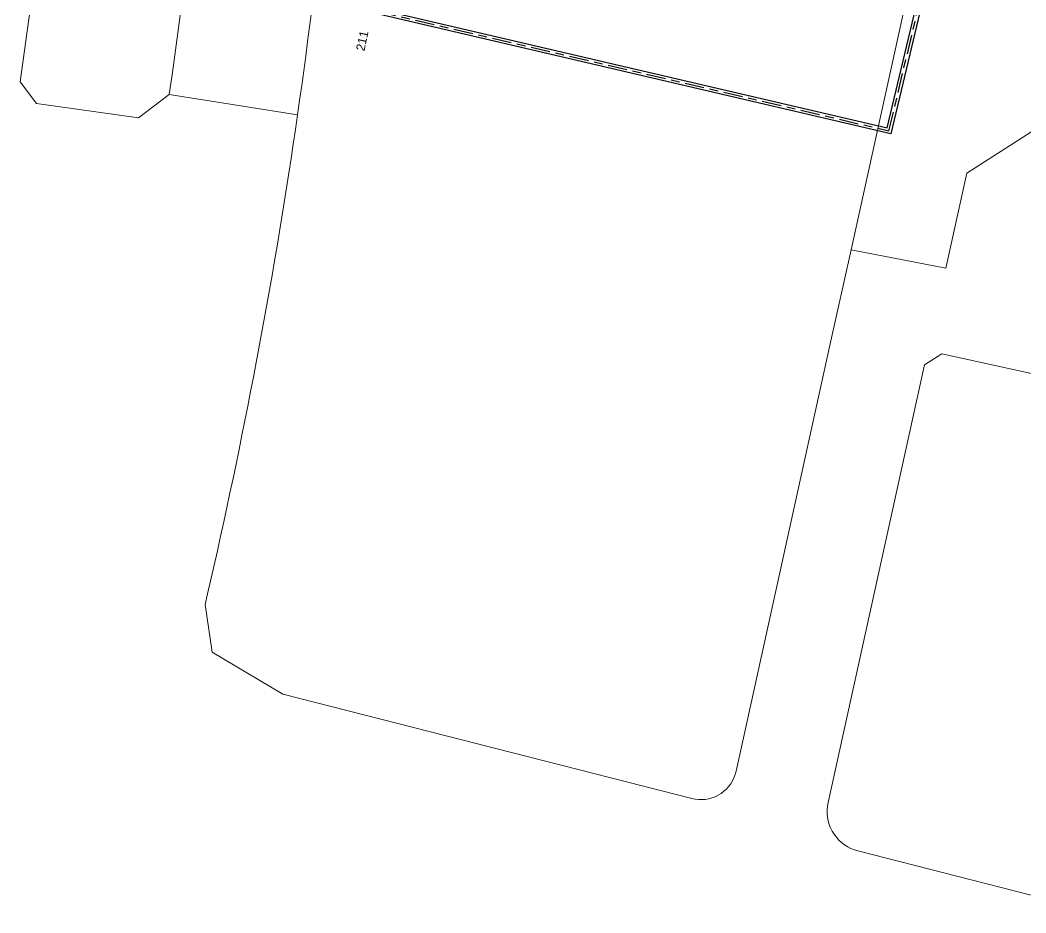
# Model space of a CAD drawing. Header units: metres. Extents: x 300268 to 302887, y 6172399 to 6173904.
# Drawn here: x 301480.6 to 301689, y 6172837.1 to 6173022.1 of the extents above; entities that cross this region are included whole.
import ezdxf

# ---------------------------------------------------------------- set-up
doc = ezdxf.new("R2010")
doc.units = ezdxf.units.M
doc.linetypes.add('Cable Exist UG', pattern=[8.2, 4, -1.2, 1.8, -1.2])
doc.layers.add('Cadastre Land Parcels_SP_EXT', color=9, linetype='Continuous', lineweight=5)
doc.layers.add('Cadastre Roads_SP_EXT', color=9, linetype='Continuous', lineweight=5)
doc.layers.add('Mains_HV_EXT', color=7, linetype='Continuous')
doc.styles.get("Standard").update_dxf_attribs({"font": 'arial.ttf'})
doc.linetypes.add('Cable E UG', pattern='A,6,-0.5,["E",Standard,S=1.7,R=0,X=0.5,Y=-1],-2.9', length=9.4)

msp = doc.modelspace()

# ---------------------------------------------------------------- linework, layer by layer
at = {"layer": 'Cadastre Land Parcels_SP_EXT', "linetype": 'Continuous'}
for points in [[(301540.98, 6173023.68), (301540.59, 6173020.64), (301540.2, 6173017.6), (301539.8, 6173014.57), (301539.39, 6173011.53), (301538.97, 6173008.5), (301538.54, 6173005.47), (301538.11, 6173002.44), (301537.67, 6172999.4), (301537.22, 6172996.38), (301536.76, 6172993.35), (301536.3, 6172990.32), (301535.82, 6172987.3), (301535.34, 6172984.27), (301534.86, 6172981.25), (301534.36, 6172978.23), (301533.86, 6172975.2), (301533.34, 6172972.19), (301532.82, 6172969.17), (301532.3, 6172966.15), (301531.76, 6172963.14), (301531.22, 6172960.12), (301530.67, 6172957.11), (301530.11, 6172954.1), (301529.55, 6172951.09), (301528.97, 6172948.08), (301528.39, 6172945.07), (301527.81, 6172942.07), (301527.21, 6172939.06), (301526.6, 6172936.06), (301525.99, 6172933.06), (301525.37, 6172930.06), (301524.75, 6172927.06), (301524.11, 6172924.07), (301523.47, 6172921.07), (301522.82, 6172918.08), (301522.16, 6172915.09), (301521.5, 6172912.1), (301520.82, 6172909.11), (301520.14, 6172906.13), (301519.45, 6172903.14), (301518.94, 6172900.95), (301520.43, 6172891.07), (301535.05, 6172882.39), (301619.78, 6172860.76), (301620.47, 6172860.61), (301621.17, 6172860.54), (301621.88, 6172860.53), (301622.58, 6172860.58), (301622.58, 6172860.58), (301623.28, 6172860.71), (301623.96, 6172860.89), (301624.62, 6172861.14), (301625.25, 6172861.46), (301625.86, 6172861.83), (301626.43, 6172862.25), (301626.94, 6172862.73), (301627.42, 6172863.26), (301627.84, 6172863.82), (301628.21, 6172864.43), (301628.52, 6172865.06), (301628.77, 6172865.72), (301628.96, 6172866.41), (301648.47, 6172954.95), (301652.77, 6172974.46), (301675.24, 6173076.39)], [(301675.24, 6173076.39), (301652.77, 6172974.46), (301672.41, 6172970.67), (301676.76, 6172990.36), (301676.76, 6172990.36), (301694.67, 6173001.79)], [(301483.65, 6173030.81), (301480.64, 6173009.3), (301484.06, 6173004.77), (301505.15, 6173001.83), (301511.54, 6173006.63), (301511.54, 6173006.63), (301512.2, 6173011.23), (301512.84, 6173015.84), (301513.46, 6173020.46), (301514.06, 6173025.07)], [(301700.88, 6172946.47), (301671.58, 6172952.92), (301668, 6172950.64), (301648.01, 6172859.95), (301647.88, 6172859.2), (301647.82, 6172858.43), (301647.82, 6172857.66), (301647.91, 6172856.9), (301648.05, 6172856.14), (301648.26, 6172855.4), (301648.54, 6172854.69), (301648.88, 6172854), (301649.28, 6172853.34), (301649.74, 6172852.73), (301650.26, 6172852.16), (301650.82, 6172851.64), (301651.43, 6172851.18), (301652.08, 6172850.75), (301652.76, 6172850.41), (301653.47, 6172850.12), (301654.21, 6172849.9), (301704.4, 6172837.06)]]:
    msp.add_lwpolyline(points, dxfattribs=at)
at = {"layer": 'Cadastre Roads_SP_EXT', "linetype": 'Continuous'}
for points in [[(301675.24, 6173076.39), (301652.77, 6172974.46), (301672.41, 6172970.67), (301676.76, 6172990.36), (301676.76, 6172990.36), (301694.67, 6173001.79)], [(301514.06, 6173025.07), (301513.46, 6173020.46), (301512.84, 6173015.84), (301512.2, 6173011.23), (301511.54, 6173006.63), (301538.11, 6173002.44), (301538.54, 6173005.47), (301538.54, 6173005.47), (301538.97, 6173008.5), (301539.39, 6173011.53), (301539.8, 6173014.57), (301540.2, 6173017.6), (301540.59, 6173020.64), (301540.98, 6173023.68)]]:
    msp.add_lwpolyline(points, dxfattribs=at)
at = {"layer": 'Mains_HV_EXT', "linetype": 'Cable Exist UG'}
msp.add_lwpolyline([(301546.95, 6173135.02), (301546.87, 6173132.05), (301546.73, 6173129.77), (301546.42, 6173122.38), (301546.33, 6173120.17), (301545.85, 6173110.57), (301545.29, 6173100.97), (301544.66, 6173091.38), (301543.96, 6173081.8), (301543.17, 6173072.22), (301542.31, 6173062.64), (301541.37, 6173053.08), (301540.36, 6173043.52), (301539.26, 6173033.97), (301538.57, 6173027.66), (301660.62, 6172999.11), (301673.34, 6173052.29), (301674.27, 6173056.38), (301674.27, 6173056.38), (301677.57, 6173060.53), (301678.38, 6173065.6), (301679.35, 6173070.54), (301681.23, 6173070.49)], dxfattribs=at)
at = {"layer": 'Mains_HV_EXT', "linetype": 'Cable E UG'}
for points in [[(301681.23, 6173068.58), (301681.32, 6173067.21), (301677.96, 6173060.22), (301677.96, 6173060.22), (301674.73, 6173056.15), (301673.82, 6173052.18), (301660.99, 6172998.51), (301538.02, 6173027.28), (301538.77, 6173034.03), (301539.86, 6173043.58), (301540.87, 6173053.13), (301541.81, 6173062.69), (301542.67, 6173072.26), (301543.46, 6173081.83), (301544.16, 6173091.42), (301544.79, 6173101), (301545.24, 6173108.69), (301543.97, 6173108.66), (301543.97, 6173108.66), (301517.12, 6173108.51), (301499.5, 6173108.65), (301498.73, 6173108.16)], [(301542.16, 6173027.34), (301647.81, 6173002.62), (301647.81, 6173002.62), (301660.24, 6172999.71), (301672.85, 6173052.41)]]:
    msp.add_lwpolyline(points, dxfattribs=at)

# ---------------------------------------------------------------- texts
at = {"layer": 'Cadastre Land Parcels_SP_EXT'}
msp.add_text('211', height=1.8, rotation=77.9697, dxfattribs=at).set_placement((301551.95, 6173015.55))

doc.saveas('drawing.dxf')
